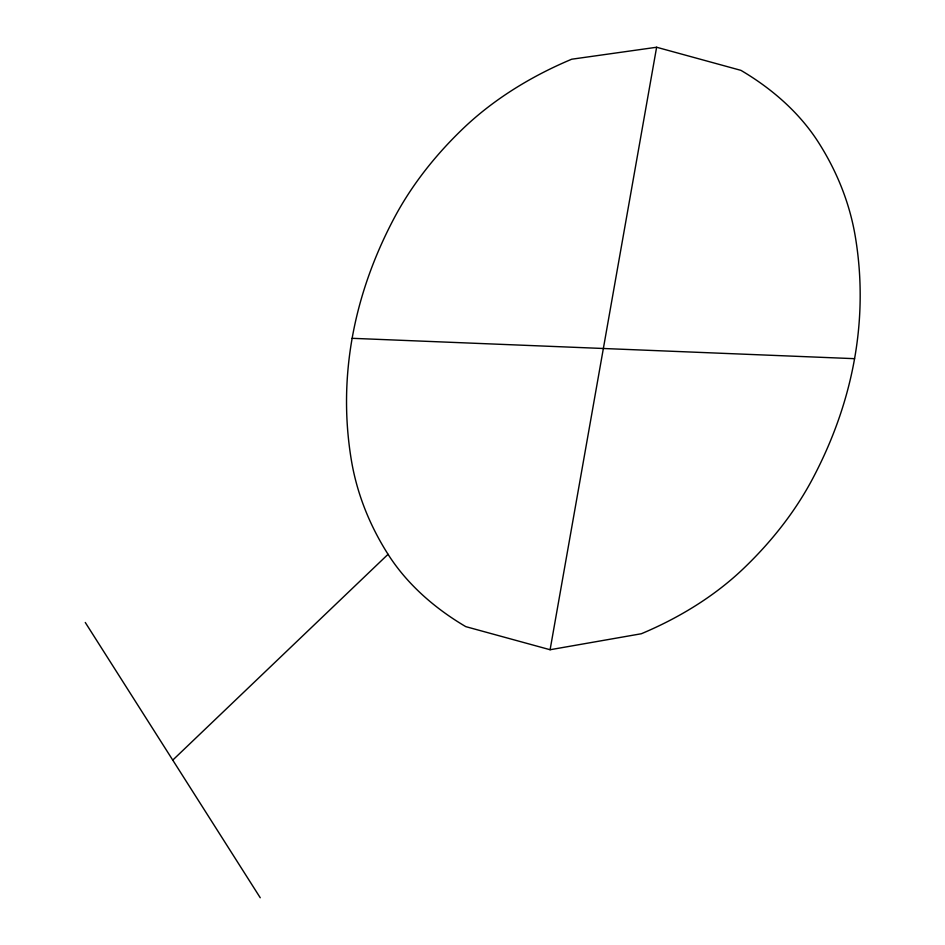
<?xml version="1.0" encoding="UTF-8"?>
<svg xmlns="http://www.w3.org/2000/svg" width="945" height="945" viewBox="0 0 945 945"><rect width="100%" height="100%" fill="white"/><g stroke="black" fill="none" stroke-linecap="round" stroke-linejoin="round"><path stroke-width="1.42" d="M550.096 649.735L656.621 47.25L740.927 70.355A320.414 219.346 -4.7 0 1 818.653 142.683A501.83 343.531 -4.7 0 1 855.355 236.888A758.126 518.97 -4.7 0 1 812.582 478.808A501.83 343.531 -4.7 0 1 743.325 568.713A320.414 219.346 -4.7 0 1 641.312 633.752L550.096 649.735L465.79 626.641A320.414 219.346 -4.7 0 1 388.052 554.302A501.83 343.531 -4.7 0 1 351.351 460.109A758.126 518.97 -4.7 0 1 394.124 218.189A501.83 343.531 -4.7 0 1 463.381 128.284A340.224 232.907 -4.7 0 1 571.713 59.216L656.621 47.25M172.758 760.111L388.052 554.302M352.142 338.31L854.575 358.675M85.274 622.483L260.241 897.75"/></g></svg>
